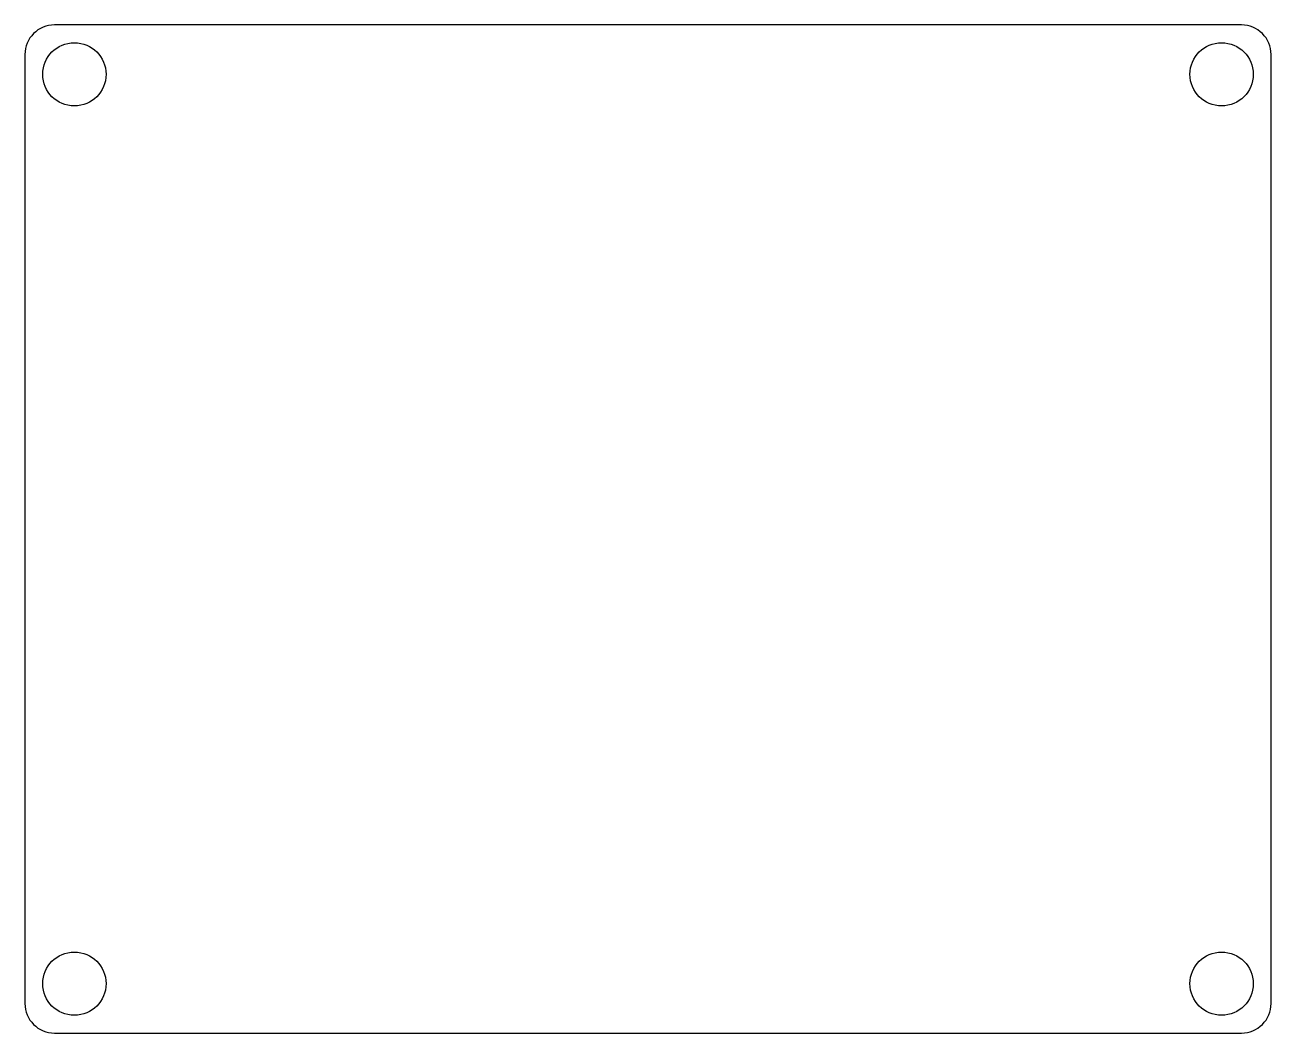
# Model space of a CAD drawing. Header units: millimetres. Extents: x 778.7 to 841.7, y 448.8 to 499.8.
import ezdxf

# ---------------------------------------------------------------- set-up
doc = ezdxf.new("R2010")
doc.units = ezdxf.units.MM

msp = doc.modelspace()

# ---------------------------------------------------------------- linework, layer by layer
for p, q in [((840.159, 499.779), (780.159, 499.779)), ((778.659, 498.279), (778.659, 450.279)), ((841.659, 450.279), (841.659, 498.279)), ((780.159, 448.779), (840.159, 448.779))]:
    msp.add_line(p, q)
for centre in [(781.159, 497.279), (839.159, 497.279), (781.159, 451.279), (839.159, 451.279)]:
    msp.add_circle(centre, 1.6)
for centre, start, end in [((780.159, 498.279), 90, 180), ((840.159, 498.279), 0, 90), ((780.159, 450.279), 180, 270), ((840.159, 450.279), 270, 0)]:
    msp.add_arc(centre, 1.5, start, end)

doc.saveas('drawing.dxf')
